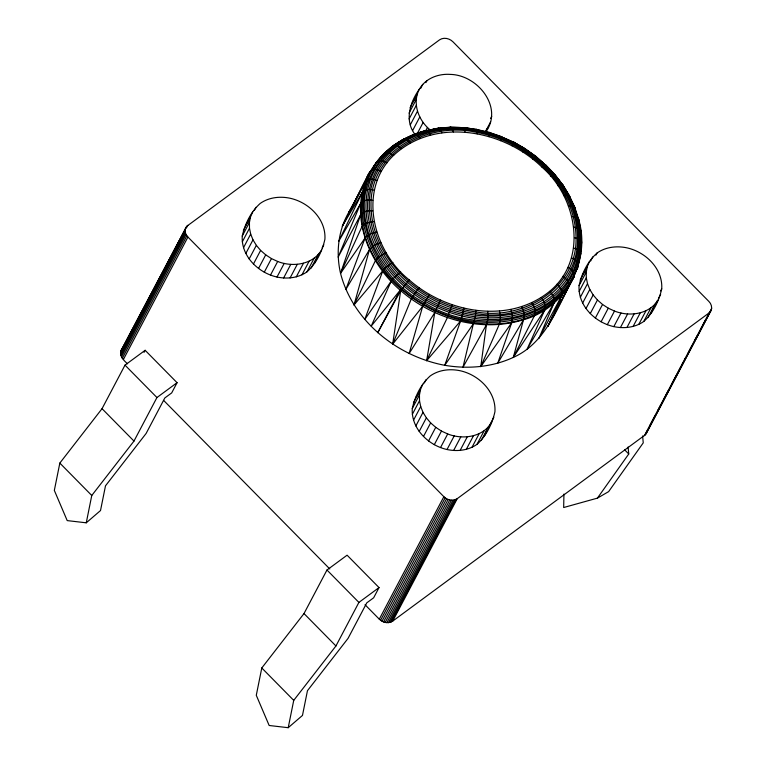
<?xml version="1.0" encoding="UTF-8"?>
<svg xmlns="http://www.w3.org/2000/svg" width="766" height="766" viewBox="0 0 766 766"><rect width="100%" height="100%" fill="white"/><g stroke="black" fill="none" stroke-linecap="round" stroke-linejoin="round"><path stroke-width="1.15" d="M475.849 310.335L475.36 316.875L473.378 323.75L444.749 365.305C397.085 356.286 352.954 321.299 340.535 273.328C335.805 252.77 338.151 230.623 348.817 212.239C360.547 192.333 367.862 169.095 384.877 152.798L388.238 152.482L393.686 155.287C435.375 116.614 504.133 129.885 542.146 167.323C577.133 197.657 588.575 259.521 549.548 291.406C508.748 324.525 446.702 313.055 409.398 280.05C373.023 251.248 357.052 190.284 393.686 155.287M571.79 216.491L576.042 216.931L578.426 218.626C591.429 260.344 565.844 308.229 523.494 319.757C481.115 332.865 433.661 319.202 400.695 290.63C370.342 264.71 350.885 220.934 365.439 181.724C368.006 172.139 372.046 166.165 381.401 171.335M477.17 133.849C477.314 132.7 477.304 127.826 475.284 129.971M580.973 247.667L581.586 242.449L580.628 230.116L578.177 228.057L573.83 227.119M573.677 248.002C576.942 248.806 581.949 251.526 580.369 255.576L580.8 249.927M571.484 257.96C577.095 259.339 581.011 265.965 575.841 270.637M532.906 159.251L536.382 156.743L530.886 153.2M581.557 243.377L580.867 231.849L578.684 219.392L574.73 207.213L569.138 195.541L567.491 195.052L563.623 195.589M463.89 308.124L461.764 317.699L444.749 365.305C467.777 369.222 491.963 367.297 513.297 357.406C546.378 342.747 557.801 305.96 574.069 276.804C575.62 272.61 571.245 269.067 567.912 267.411M563.929 494.07L563.671 507.523L597.413 498.13L608.625 491.628L643.248 442.853L642.607 435.969M574.912 208.697L574.73 207.213M569.387 198.25L569.598 196.029L563.096 185.248L554.977 174.705L550.419 176.151M510.845 309.454L512.464 315.946L511.65 322.792L480.78 366.627L486.41 324.813L487.827 319.566L487.77 311.302M429.506 294.412L422.688 306.333L392.671 344.154L400.695 290.63L409.398 280.05M489.072 136.674L489.235 132.403L488.287 133.054M488.995 132.336L501.759 136.702L500.763 140.695M460.299 321.337L426.643 360.681L434.782 312.566L440.565 300.1M127.549 363.793C123.814 360.537 118.433 355.347 121.382 349.89L186.77 226.276L439.56 39.842C443.696 36.96 449.565 38.377 452.945 41.795L708.876 301.44C711.719 304.15 712.859 309.091 710.034 312.222L645.46 434.705L392.671 621.14C388.534 624.012 382.665 622.605 379.285 619.177L365.018 604.709M710.034 312.222L457.245 498.656C453.108 501.529 447.239 500.121 443.868 496.703L187.929 237.058C185.458 234.616 184.175 230.595 185.956 227.406M242.257 236.052C244.929 223.988 250.875 211.77 260.181 203.459C268.789 197.322 279.992 196.077 290.161 198.26C308.803 202.368 326.192 219.153 324.908 239.241C322.237 251.305 316.291 263.523 306.984 271.834C298.376 277.972 287.173 279.217 277.005 277.033C258.362 272.926 240.974 256.141 242.257 236.052L249.429 222.437L250.52 216.912L252.732 211.809M414.846 134.232C404.189 120.205 410.203 101.849 419.529 88.913C425.657 78.266 438.525 73.526 450.351 74.407C477.544 74.905 503.798 107.384 485.644 132.221M429.965 129.732C418.36 120.291 411.859 102.73 419.529 88.913M412.28 408.537C414.952 396.472 420.898 384.254 430.205 375.953C438.813 369.806 450.015 368.57 460.184 370.744C478.827 374.852 496.215 391.646 494.932 411.735C492.26 423.79 486.314 436.007 477.007 444.318C468.399 450.465 457.197 451.701 447.028 449.518C428.385 445.41 410.997 428.625 412.28 408.537L419.452 394.93L420.544 389.396L422.755 384.293M579.077 285.641C581.748 273.577 587.694 261.369 597.001 253.058C605.609 246.911 616.812 245.675 626.981 247.858C645.623 251.966 663.011 268.751 661.728 288.839C659.057 300.904 653.111 313.112 643.804 321.423C635.186 327.57 623.993 328.805 613.825 326.622C595.172 322.524 577.794 305.73 579.077 285.641L586.249 272.035L587.34 266.501L589.552 261.397M647.098 430.913L645.46 434.705M59.834 463.085L54.329 490.412L67.207 520.602L86.261 522.814L100.509 510.549L105.497 485.816L146.105 433.479L164.834 397.956L171.689 392.91L177.07 382.703L145.138 350.301L125.002 365.133L102.041 408.68L59.834 463.085L91.767 495.487L86.261 522.814M261.79 667.971L256.284 695.298L269.163 725.488L288.217 727.7L302.474 715.434L307.453 690.702L348.061 638.365L366.79 602.842L373.645 597.796L379.026 587.589L347.094 555.187L326.967 570.019L304.006 613.566L261.79 667.971L293.732 700.373L288.217 727.7M577.976 266.472L580.724 253.68M473.378 323.75L462.961 367.307L486.41 324.813M525.16 149.858L525.409 148.891L513.871 142.227L501.395 136.923C518.122 143.548 533.366 153.535 546.417 165.896L536.21 156.599M541.16 297.591C543.87 300.866 546.436 305.51 544.817 309.818L513.297 357.406L523.494 319.757C525.198 315.468 523.695 310.594 521.675 306.678M452.074 304.696L447.871 316.578L426.643 360.681M392.881 262.422L384.982 268.282L354.026 304.945L369.49 249.572L374.66 244.967L380.874 242.506M422.688 306.333L409.121 353.566L434.782 312.566M376.776 232.041L370.323 233.869L365.621 237.221L340.535 273.328L360.566 214.911C363.199 211.129 368.456 210.526 372.707 210.822M511.65 322.792L497.718 363.304L523.494 319.757M574.404 275.856L547.996 326.259L561.995 295.226C563.565 290.946 560.023 286.752 556.872 284.253M580.542 232.74L580.628 230.116M561.995 295.226L538.785 338.629L553.99 303.058C555.58 298.759 552.516 294.316 549.548 291.406M382.627 271.346L364.74 319.508L392.431 279.351L400.628 271.585M365.018 238.121L345.878 289.414L369.49 249.572M578.34 264.519C558.644 328.748 473.848 335.537 423.857 304.179C375.024 278.652 340.822 209.827 377.542 161.09L382.521 160.831L386.935 162.899M392.671 344.154L411.275 298.989L419.069 287.69M372.793 200.357C368.685 199.639 363.304 199.725 360.652 203.469L338.132 257.137L360.566 214.911M314.433 263.485L319.403 253.144M484.457 435.978L486.659 430.865M651.253 313.083L653.455 307.98M480.78 366.627L499.662 323.472L500.418 317.584L499.489 311.006M391.1 281.371L371.242 326.096L400.197 290.142L377.743 332.693L400.695 290.63M544.817 309.818L527.123 349.105L553.99 303.058M340.535 273.328L362.031 226.516L365.937 223.241L374.047 221.431M525.495 148.968L513.852 142.246L512.071 145.846M370.677 170.914C317.995 280.078 499.815 381.88 569.061 285.469L567.788 280.691L563.02 276.21M547.996 326.259L552.985 315.544M374.277 190.198C370.39 189.087 364.932 188.637 362.289 192.352L338.735 241.271L360.652 203.469M373.54 167.84L376.719 161.693M354.026 304.945L375.388 260.699L379.036 256.734L386.265 252.684M513.297 357.406L534.601 315.41C536.257 311.101 534.218 306.323 531.824 302.704M362.289 192.352L342.325 226.171L370.074 171.728M342.325 226.171L365.439 181.724C368.073 178.038 373.53 179.024 377.169 180.479M120.827 351.163L186.77 226.276M120.559 352.551L185.133 230.068M143.28 309.79L144.401 307.683M159.424 279.169L160.544 277.062M165.552 267.554L166.662 265.448M171.67 255.94L172.79 253.833M180.029 240.103L181.14 237.996M186.703 227.435L187.823 225.319M120.568 353.997L185.142 231.514M120.865 355.462L185.449 232.979M121.449 356.899L186.023 234.425M122.282 358.277L186.856 235.794M123.355 359.541L187.929 237.058M144.056 352.341L145.138 350.301M243.349 230.518L250.52 216.912M254.331 210.42L255.978 207.28M91.767 495.487L133.983 441.082L156.944 397.535L177.07 382.703M242.315 241.836L249.486 228.23L249.429 222.437M243.511 247.696L250.683 234.09L249.486 228.23M245.819 253.469L252.991 239.854L250.683 234.09M249.17 258.956L256.342 245.35L252.991 239.854M253.45 264.011L260.622 250.405L256.342 245.35M258.535 268.464L265.716 254.858L260.622 250.405M264.28 272.198L271.451 258.582L265.716 254.858M270.503 275.08L277.675 261.474C292.65 267.439 312.911 264.768 321.605 249.879M277.005 277.033L284.186 263.427M283.602 278.001L290.783 264.385M290.094 277.943L297.265 264.337M296.279 276.871L303.451 263.255M301.967 274.812L309.138 261.206M306.984 271.834L314.156 258.219M311.178 268.014L318.359 254.408M322.16 247.916L323.817 244.775M410.145 107.623L417.317 94.017M420.572 88.569L422.775 84.384M409.054 113.157L416.225 99.551M425.877 82.661L426.978 80.574M409.111 118.941L416.283 105.335M410.308 124.81L417.48 111.194M412.615 130.574L419.787 116.968M417.068 133.973L423.138 122.455M425.207 131.695L427.418 127.51M490.594 118.443L491.705 116.355M486.745 129.205L490.613 121.88M413.372 403.002L420.544 389.396M424.354 382.904L426.001 379.764M412.338 414.32L419.509 400.714L419.452 394.93M413.535 420.189L420.706 406.574L419.509 400.714M415.842 425.953L423.014 412.347L420.706 406.574M419.194 431.45L426.365 417.834L423.014 412.347M423.474 436.496L430.645 422.889L426.365 417.834M428.558 440.957L435.739 427.342L430.645 422.889M434.303 444.682L441.475 431.076L435.739 427.342M293.732 700.373L335.939 645.968L358.9 602.421L379.026 587.589M440.527 447.564L447.698 433.958C462.674 439.923 482.934 437.262 491.628 422.372M447.028 449.518L454.209 435.911M453.625 450.485L460.806 436.879M460.117 450.427L467.289 436.821M466.303 449.355L473.474 435.749M379.285 619.177L443.868 496.703M380.558 620.297L445.132 497.814M471.99 447.296L479.162 433.69M381.995 621.226L446.568 498.743M477.007 444.318L484.179 430.712M383.546 621.944L448.129 499.47M385.174 622.432L449.757 499.959M481.201 440.507L488.382 426.892M488.315 427.725L493.84 417.259M386.83 622.681L451.404 500.198M388.448 622.662L453.022 500.179M389.99 622.394L454.573 499.911M391.416 621.877L455.99 499.403M392.671 621.14L457.245 498.656M580.168 280.117L587.34 266.501M590.596 261.053L592.798 256.869M595.9 255.155L597.001 253.058M579.134 291.425L586.306 277.819L586.249 272.035M580.331 297.294L587.503 283.688L586.306 277.819M582.639 303.058L589.81 289.452L587.503 283.688M585.98 308.554L593.162 294.948L589.81 289.452M590.27 313.6L597.442 299.994L593.162 294.948M595.354 318.062L602.536 304.456L597.442 299.994M601.099 321.787L608.271 308.181L602.536 304.456M607.314 324.669L614.495 311.063C629.461 317.028 649.731 314.366 658.425 299.477M613.825 326.622L620.996 313.016M620.422 327.589L627.603 313.983M626.914 327.532L634.085 313.926M633.089 326.46L640.271 312.854M638.777 324.401L645.958 310.795M643.804 321.423L650.976 307.817M660.618 290.936L661.728 288.839M647.998 317.612L655.179 304.006M654.566 305.883L657.324 300.645M658.425 298.558L660.637 294.364M644.417 435.653L708.99 313.179M649.884 425.628L654.892 416.13M657.678 410.854L661.02 404.515M663.796 399.239L664.917 397.123M666.027 395.007L668.814 389.731M672.146 383.393L677.163 373.894M678.274 371.778L681.06 366.502M682.171 364.396L683.282 362.28M684.402 360.164L685.513 358.057M688.299 352.781L691.631 346.443M694.417 341.167L697.759 334.828M700.545 329.552L701.656 327.436M702.767 325.32L705.553 320.044M708.895 313.706L711.671 308.43M646.274 433.566L711.403 309.809M513.517 142.974C561.784 165.667 598.495 229.8 566.859 279.456C536.296 324.382 470.113 324.545 427.083 298.501C383.421 274.879 351.029 217.161 376.728 169.659C403.672 122.713 469.759 119.036 513.517 142.974L513.852 142.246M359.627 192.553L348.817 212.239L350.234 210.344M363.036 186.329L364.176 184.261M371.577 170.789C381.784 149.916 403.299 136.702 425.159 130.747L438.573 128.295L439.971 129.368L441.81 132.844M557.935 306.055L561.392 299.793M562.55 297.696L574.069 276.804M597.413 498.13L628.752 453.979L628.101 446.98M121.382 349.89L122.196 348.76M245.551 225.415L248.806 220.886M412.347 102.52L414.952 98.9M485.156 131.513L488.402 126.984M415.574 397.899L418.83 393.37M582.371 275.004L584.975 271.384M522.833 152.061L525.409 148.891L536.382 156.743M410.423 142.955L407.11 139.948L403.96 139.115L392.68 146.086L383.507 154.177L384.877 152.798M462.224 128.228L463.191 127.558L476.471 129.377M542.146 167.323L544.999 165.456L546.369 165.466M392.68 146.086L403.96 139.115M395.026 145.013L402.38 139.9L414.511 134.194L425.877 130.536M405.022 139.182L412.501 135.697M557.61 185.621L561.191 184.616L562.684 184.855L563.249 185.803L555.417 175.5L545.651 165.245M423.483 131.57L413.046 134.931C415.756 132.738 418.81 136.224 420.189 138.397M568.372 205.93L572.461 205.882L574.222 206.629L578.646 220.235M438.391 128.295L450.963 127.309L453.376 131.924M443.552 128.315L445.85 128.133M465.211 132.259L463.66 127.663L450.389 127.194L437.893 128.19L424.527 131.235L438.573 128.295M455.684 127.549L449.824 127.386L450.963 127.309M462.712 127.75L472.172 129.004M476.758 129.76C432.627 119.783 377.59 141.834 367.67 189.499C358.383 234.453 388.228 278.47 426.222 299.985C467.241 324.296 527.094 326.527 561.267 289.222C590.701 256.782 582.074 205.269 554.421 174.6M574.462 237.671L578.837 239.107L581.308 241.529C579.881 321.28 481.172 339.395 424.584 302.867C368.666 274.295 335.441 188.493 394.366 145.234L397.813 145.866L401.547 148.604M476.117 129.282L489.235 132.403M475.724 129.483L489.388 132.748L501.778 137.009M488.679 132.556L500.332 136.559M608.271 308.181L614.495 311.063M271.451 258.582L277.675 261.474M441.475 431.076L447.698 433.958M513.699 142.524L524.432 148.728M525.409 149.293L529.057 151.898M536.162 157.71L537.847 159.184M554.977 174.705L555.417 175.5M624.654 449.824L628.752 453.979M163.627 400.398L329.782 568.956M125.002 365.133L156.944 397.535M326.967 570.019L358.9 602.421M102.041 408.68L133.983 441.082M304.006 613.566L335.939 645.968M569.138 195.541L574.96 207.902M546.11 165.245L555.312 175.012M548.513 168.932L551.53 172.149M562.684 184.855L569.789 196.661M567.932 194.43L569.128 196.412M430.703 135.017L428.338 131.637L426.662 130.622C390.057 138.656 361.102 173.796 364.511 211.866C367.182 249.898 393.178 282.826 425.389 301.459C461.209 322.16 508.806 327.331 545.057 304.868C574.031 287.327 587.062 250.147 577.89 217.946M569.722 197.408L574.443 207.672M578.426 218.626L578.684 219.392M581.03 240.821L581.231 244.277M369.394 199.983C366.454 258.669 420.496 306.429 475.763 313.486C522.68 322.601 578.665 290.084 577.535 238.494C576.76 184.118 528.31 140.676 477.122 131.35C430.693 120.071 372.209 148.164 369.394 199.983M371.108 200.089C368.207 257.883 421.424 304.906 475.839 311.858C522.048 320.839 577.171 288.811 576.061 238.015C575.304 184.462 527.592 141.681 477.189 132.499C431.469 121.401 373.875 149.064 371.108 200.089"/></g></svg>
